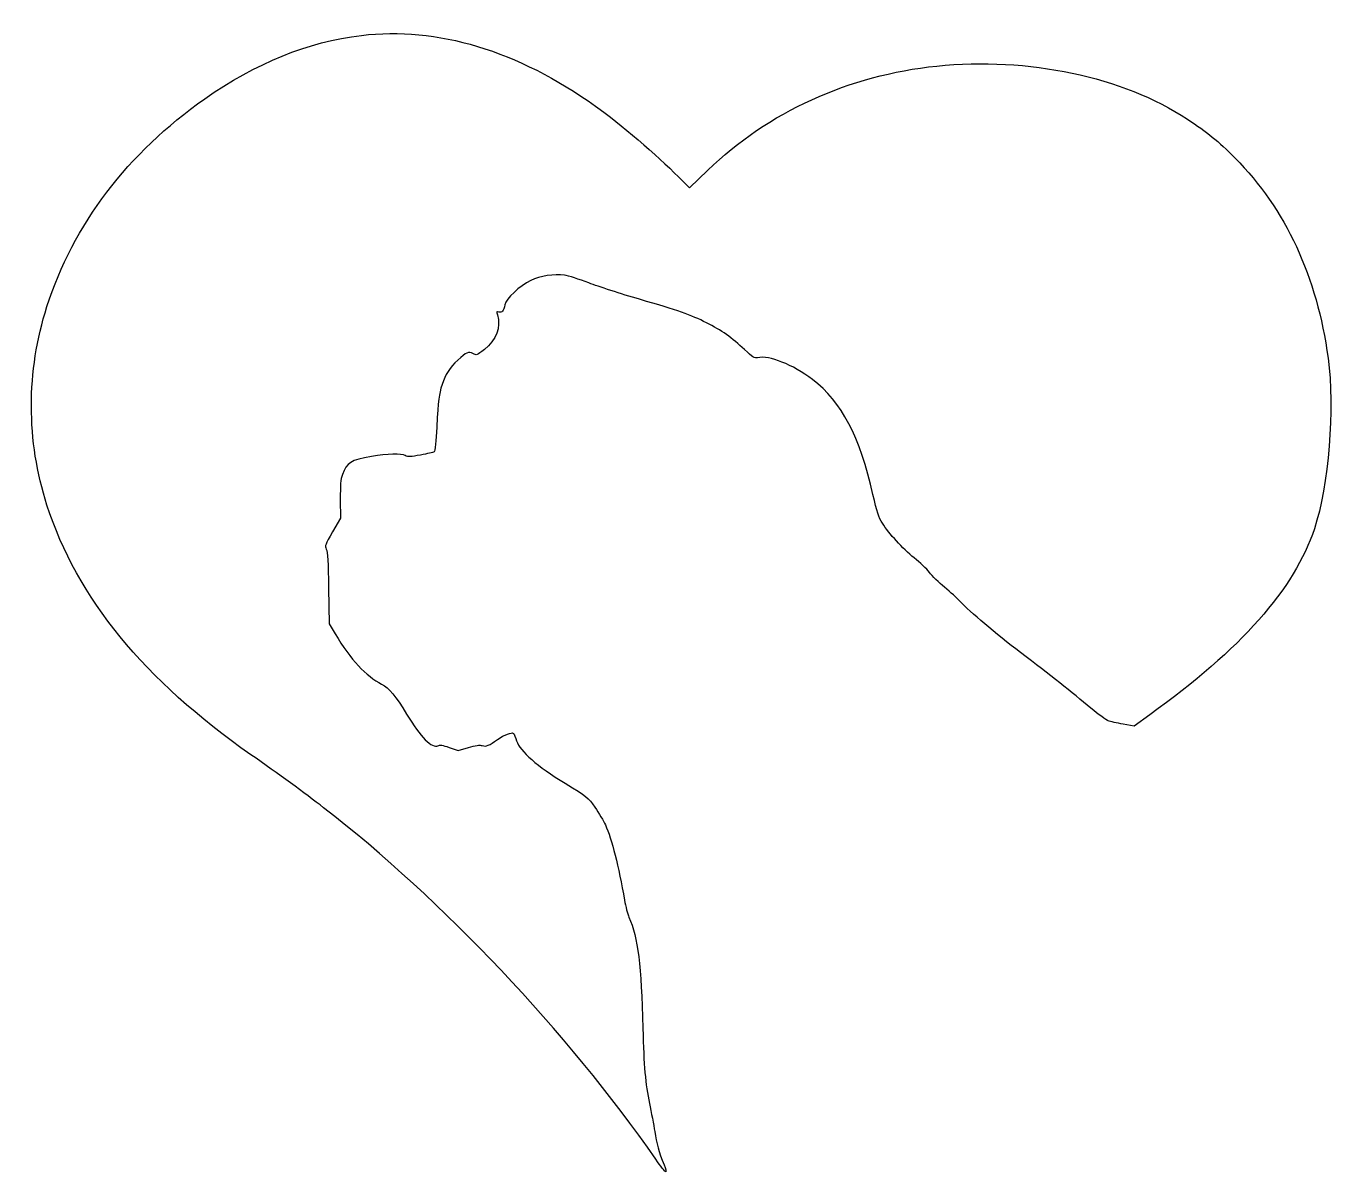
# Model space of a CAD drawing. Header units: centimetres. Extents: x -17.8 to 17.7, y -15.5 to 15.6.
import ezdxf

# ---------------------------------------------------------------- set-up
doc = ezdxf.new("R2010")
doc.units = ezdxf.units.CM
doc.header["$MEASUREMENT"] = 0
doc.layers.add('Layer 1', color=7, linetype='Continuous')

msp = doc.modelspace()

# ---------------------------------------------------------------- linework, layer by layer
at = {"layer": 'Layer 1'}
msp.add_open_spline([(-8.67833, 15.39875), (-10.12825, 15.22236), (-11.53936, 14.65086), (-12.9293, 13.67719), (-12.9293, 13.67719), (-15.01069, 12.21669), (-16.50294, 10.25525), (-17.20849, 8.03627), (-17.20849, 8.03627), (-17.77293, 6.27591), (-17.76941, 4.39208), (-17.20849, 2.64583), (-17.20849, 2.64583), (-16.3971, 0.13052), (-14.56971, -2.10961), (-11.67694, -4.1275), (-11.67694, -4.1275), (-10.922, -4.65314), (-10.21644, -5.16819), (-9.70138, -5.56683), (-9.70138, -5.56683), (-6.48405, -8.06097), (-3.08327, -11.66283), (-0.69144, -15.10594), (-0.69144, -15.10594), (-0.56091, -15.29644), (-0.43744, -15.45166), (-0.4198, -15.45166), (-0.4198, -15.45166), (-0.40216, -15.45166), (-0.42333, -15.36699), (-0.46213, -15.26469), (-0.46213, -15.26469), (-0.61382, -14.89427), (-0.67027, -14.68613), (-0.71966, -14.35805), (-0.71966, -14.35805), (-0.74788, -14.17461), (-0.81138, -13.83241), (-0.86077, -13.59958), (-0.86077, -13.59958), (-0.97366, -13.06336), (-1.01599, -12.57652), (-1.04069, -11.55347), (-1.04069, -11.55347), (-1.08302, -9.83897), (-1.17475, -9.10166), (-1.41816, -8.53722), (-1.41816, -8.53722), (-1.45697, -8.44903), (-1.50988, -8.24441), (-1.5381, -8.07861), (-1.5381, -8.07861), (-1.69685, -7.15433), (-1.88029, -6.42761), (-2.05668, -6.0325), (-2.05668, -6.0325), (-2.10607, -5.92667), (-2.23307, -5.71147), (-2.34243, -5.55625), (-2.34243, -5.55625), (-2.53646, -5.28108), (-2.54704, -5.2705), (-3.15029, -4.90361), (-3.15029, -4.90361), (-3.90523, -4.445), (-4.37443, -4.03578), (-4.46615, -3.75355), (-4.46615, -3.75355), (-4.4979, -3.6583), (-4.53671, -3.56658), (-4.55082, -3.54894), (-4.55082, -3.54894), (-4.59315, -3.50661), (-4.80482, -3.58775), (-4.98121, -3.71122), (-4.98121, -3.71122), (-5.21757, -3.88408), (-5.28813, -3.9123), (-5.39749, -3.88055), (-5.39749, -3.88055), (-5.46805, -3.85938), (-5.58093, -3.87702), (-5.77496, -3.93347), (-5.77496, -3.93347), (-5.77496, -3.93347), (-6.05013, -4.01108), (-6.05013, -4.01108), (-6.05013, -4.01108), (-6.05013, -4.01108), (-6.29355, -3.92994), (-6.29355, -3.92994), (-6.29355, -3.92994), (-6.47347, -3.86644), (-6.55108, -3.85586), (-6.60047, -3.88408), (-6.60047, -3.88408), (-6.76275, -3.96875), (-7.07672, -3.65125), (-7.45066, -3.0233), (-7.45066, -3.0233), (-7.74347, -2.53647), (-7.92691, -2.31774), (-8.12799, -2.21544), (-8.12799, -2.21544), (-8.5478, -2.00025), (-8.9676, -1.54869), (-9.39093, -0.84313), (-9.39093, -0.84313), (-9.39093, -0.84313), (-9.55321, -0.57502), (-9.55321, -0.57502), (-9.55321, -0.57502), (-9.55321, -0.57502), (-9.56732, 0.39159), (-9.56732, 0.39159), (-9.56732, 0.39159), (-9.5779, 1.08303), (-9.59554, 1.38642), (-9.63082, 1.45345), (-9.63082, 1.45345), (-9.67315, 1.54164), (-9.65904, 1.57339), (-9.46149, 1.91912), (-9.46149, 1.91912), (-9.46149, 1.91912), (-9.2463, 2.29306), (-9.2463, 2.29306), (-9.2463, 2.29306), (-9.2463, 2.29306), (-9.24983, 2.79753), (-9.24983, 2.79753), (-9.24983, 2.79753), (-9.25336, 3.19264), (-9.23925, 3.33728), (-9.19339, 3.47486), (-9.19339, 3.47486), (-9.07697, 3.80294), (-8.96408, 3.8735), (-8.4067, 3.96522), (-8.4067, 3.96522), (-7.96573, 4.0393), (-7.59531, 4.04989), (-7.48595, 3.98991), (-7.48595, 3.98991), (-7.41539, 3.9511), (-7.34131, 3.95463), (-7.06967, 4.00755), (-7.06967, 4.00755), (-6.88975, 4.04283), (-6.72395, 4.07811), (-6.70278, 4.09222), (-6.70278, 4.09222), (-6.68514, 4.1028), (-6.65339, 4.40619), (-6.63222, 4.7625), (-6.63222, 4.7625), (-6.58989, 5.53508), (-6.5793, 5.62681), (-6.48758, 5.92314), (-6.48758, 5.92314), (-6.40291, 6.18772), (-6.27944, 6.38175), (-6.06072, 6.58636), (-6.06072, 6.58636), (-5.82789, 6.79803), (-5.77144, 6.82272), (-5.6515, 6.75922), (-5.6515, 6.75922), (-5.55272, 6.7063), (-5.54214, 6.70983), (-5.34106, 6.87211), (-5.34106, 6.87211), (-5.0165, 7.13317), (-4.88598, 7.47183), (-4.98828, 7.8105), (-4.98828, 7.8105), (-5.0165, 7.89869), (-5.01297, 7.90928), (-4.94947, 7.88811), (-4.94947, 7.88811), (-4.86128, 7.85989), (-4.81541, 7.91633), (-4.78366, 8.08567), (-4.78366, 8.08567), (-4.75191, 8.255), (-4.38855, 8.5972), (-4.08163, 8.74536), (-4.08163, 8.74536), (-3.82763, 8.86883), (-3.44663, 8.92528), (-3.16441, 8.88647), (-3.16441, 8.88647), (-3.0621, 8.87236), (-2.76577, 8.78064), (-2.50472, 8.67833), (-2.50472, 8.67833), (-2.24719, 8.57955), (-1.6263, 8.37847), (-1.12889, 8.23383), (-1.12889, 8.23383), (-0.07761, 7.93044), (0.254, 7.81402), (0.68792, 7.5953), (0.68792, 7.5953), (1.08303, 7.39774), (1.38642, 7.18608), (1.71803, 6.86858), (1.71803, 6.86858), (1.94381, 6.65339), (1.98261, 6.62869), (2.07434, 6.64986), (2.07434, 6.64986), (2.39184, 6.71689), (3.01978, 6.46642), (3.56659, 6.05367), (3.56659, 6.05367), (4.34976, 5.45748), (4.8507, 4.50145), (5.20348, 2.93159), (5.20348, 2.93159), (5.30931, 2.45887), (5.35517, 2.31776), (5.45748, 2.15548), (5.45748, 2.15548), (5.64092, 1.86973), (6.00429, 1.47109), (6.32179, 1.21356), (6.32179, 1.21356), (6.47348, 1.09362), (6.66046, 0.9137), (6.73454, 0.82198), (6.73454, 0.82198), (6.80862, 0.72673), (6.9956, 0.54329), (7.14729, 0.41629), (7.14729, 0.41629), (7.30251, 0.28929), (7.48948, 0.11643), (7.5671, 0.03529), (7.5671, 0.03529), (7.84227, -0.25752), (8.53018, -0.8396), (9.20752, -1.35465), (9.20752, -1.35465), (10.01538, -1.97201), (10.59746, -2.43415), (11.11605, -2.86454), (11.11605, -2.86454), (11.32419, -3.03387), (11.53586, -3.1891), (11.58877, -3.21026), (11.58877, -3.21026), (11.64169, -3.23143), (11.81808, -3.27023), (11.98741, -3.29845), (11.98741, -3.29845), (11.98741, -3.29845), (12.28727, -3.35137), (12.28727, -3.35137), (12.28727, -3.35137), (12.28727, -3.35137), (12.71413, -3.04445), (12.71413, -3.04445), (12.71413, -3.04445), (15.19063, -1.26645), (16.63702, 0.37044), (17.1803, 2.00733), (17.1803, 2.00733), (17.56483, 3.16444), (17.73416, 5.27405), (17.55072, 6.6393), (17.55072, 6.6393), (17.25439, 8.84416), (16.39361, 10.69272), (15.02836, 12.06855), (15.02836, 12.06855), (14.56269, 12.53422), (14.26989, 12.77411), (13.73367, 13.12688), (13.73367, 13.12688), (11.97684, 14.28046), (9.4192, 14.82021), (6.93212, 14.56621), (6.93212, 14.56621), (4.5544, 14.32279), (2.34601, 13.31738), (0.72323, 11.74046), (0.72323, 11.74046), (0.72323, 11.74046), (0.22581, 11.25715), (0.22581, 11.25715), (0.22581, 11.25715), (0.22581, 11.25715), (-0.07405, 11.55701), (-0.07405, 11.55701), (-0.07405, 11.55701), (-0.65613, 12.14968), (-1.65802, 13.0034), (-2.3283, 13.47965), (-2.3283, 13.47965), (-4.43438, 14.98601), (-6.62866, 15.64923), (-8.6783, 15.39876), (-8.6783, 15.39876), (-8.6783, 15.39876), (-8.67833, 15.39875), (-8.67833, 15.39875)], degree=3, knots=[0, 0, 0, 0, 0.01282051, 0.01282051, 0.01282051, 0.01282051, 0.02564103, 0.02564103, 0.02564103, 0.02564103, 0.03846154, 0.03846154, 0.03846154, 0.03846154, 0.05128205, 0.05128205, 0.05128205, 0.05128205, 0.06410256, 0.06410256, 0.06410256, 0.06410256, 0.07692308, 0.07692308, 0.07692308, 0.07692308, 0.08974359, 0.08974359, 0.08974359, 0.08974359, 0.1025641, 0.1025641, 0.1025641, 0.1025641, 0.11538462, 0.11538462, 0.11538462, 0.11538462, 0.12820513, 0.12820513, 0.12820513, 0.12820513, 0.14102564, 0.14102564, 0.14102564, 0.14102564, 0.15384615, 0.15384615, 0.15384615, 0.15384615, 0.16666667, 0.16666667, 0.16666667, 0.16666667, 0.17948718, 0.17948718, 0.17948718, 0.17948718, 0.19230769, 0.19230769, 0.19230769, 0.19230769, 0.20512821, 0.20512821, 0.20512821, 0.20512821, 0.21794872, 0.21794872, 0.21794872, 0.21794872, 0.23076923, 0.23076923, 0.23076923, 0.23076923, 0.24358974, 0.24358974, 0.24358974, 0.24358974, 0.25641026, 0.25641026, 0.25641026, 0.25641026, 0.26923077, 0.26923077, 0.26923077, 0.26923077, 0.28205128, 0.28205128, 0.28205128, 0.28205128, 0.29487179, 0.29487179, 0.29487179, 0.29487179, 0.30769231, 0.30769231, 0.30769231, 0.30769231, 0.32051282, 0.32051282, 0.32051282, 0.32051282, 0.33333333, 0.33333333, 0.33333333, 0.33333333, 0.34615385, 0.34615385, 0.34615385, 0.34615385, 0.35897436, 0.35897436, 0.35897436, 0.35897436, 0.37179487, 0.37179487, 0.37179487, 0.37179487, 0.38461538, 0.38461538, 0.38461538, 0.38461538, 0.3974359, 0.3974359, 0.3974359, 0.3974359, 0.41025641, 0.41025641, 0.41025641, 0.41025641, 0.42307692, 0.42307692, 0.42307692, 0.42307692, 0.43589744, 0.43589744, 0.43589744, 0.43589744, 0.44871795, 0.44871795, 0.44871795, 0.44871795, 0.46153846, 0.46153846, 0.46153846, 0.46153846, 0.47435897, 0.47435897, 0.47435897, 0.47435897, 0.48717949, 0.48717949, 0.48717949, 0.48717949, 0.5, 0.5, 0.5, 0.5, 0.51282051, 0.51282051, 0.51282051, 0.51282051, 0.52564103, 0.52564103, 0.52564103, 0.52564103, 0.53846154, 0.53846154, 0.53846154, 0.53846154, 0.55128205, 0.55128205, 0.55128205, 0.55128205, 0.56410256, 0.56410256, 0.56410256, 0.56410256, 0.57692308, 0.57692308, 0.57692308, 0.57692308, 0.58974359, 0.58974359, 0.58974359, 0.58974359, 0.6025641, 0.6025641, 0.6025641, 0.6025641, 0.61538462, 0.61538462, 0.61538462, 0.61538462, 0.62820513, 0.62820513, 0.62820513, 0.62820513, 0.64102564, 0.64102564, 0.64102564, 0.64102564, 0.65384615, 0.65384615, 0.65384615, 0.65384615, 0.66666667, 0.66666667, 0.66666667, 0.66666667, 0.67948718, 0.67948718, 0.67948718, 0.67948718, 0.69230769, 0.69230769, 0.69230769, 0.69230769, 0.70512821, 0.70512821, 0.70512821, 0.70512821, 0.71794872, 0.71794872, 0.71794872, 0.71794872, 0.73076923, 0.73076923, 0.73076923, 0.73076923, 0.74358974, 0.74358974, 0.74358974, 0.74358974, 0.75641026, 0.75641026, 0.75641026, 0.75641026, 0.76923077, 0.76923077, 0.76923077, 0.76923077, 0.78205128, 0.78205128, 0.78205128, 0.78205128, 0.79487179, 0.79487179, 0.79487179, 0.79487179, 0.80769231, 0.80769231, 0.80769231, 0.80769231, 0.82051282, 0.82051282, 0.82051282, 0.82051282, 0.83333333, 0.83333333, 0.83333333, 0.83333333, 0.84615385, 0.84615385, 0.84615385, 0.84615385, 0.85897436, 0.85897436, 0.85897436, 0.85897436, 0.87179487, 0.87179487, 0.87179487, 0.87179487, 0.88461538, 0.88461538, 0.88461538, 0.88461538, 0.8974359, 0.8974359, 0.8974359, 0.8974359, 0.91025641, 0.91025641, 0.91025641, 0.91025641, 0.92307692, 0.92307692, 0.92307692, 0.92307692, 0.93589744, 0.93589744, 0.93589744, 0.93589744, 0.94871795, 0.94871795, 0.94871795, 0.94871795, 0.96153846, 0.96153846, 0.96153846, 0.96153846, 0.97435897, 0.97435897, 0.97435897, 0.97435897, 1, 1, 1, 1], dxfattribs=at)

doc.saveas('drawing.dxf')
